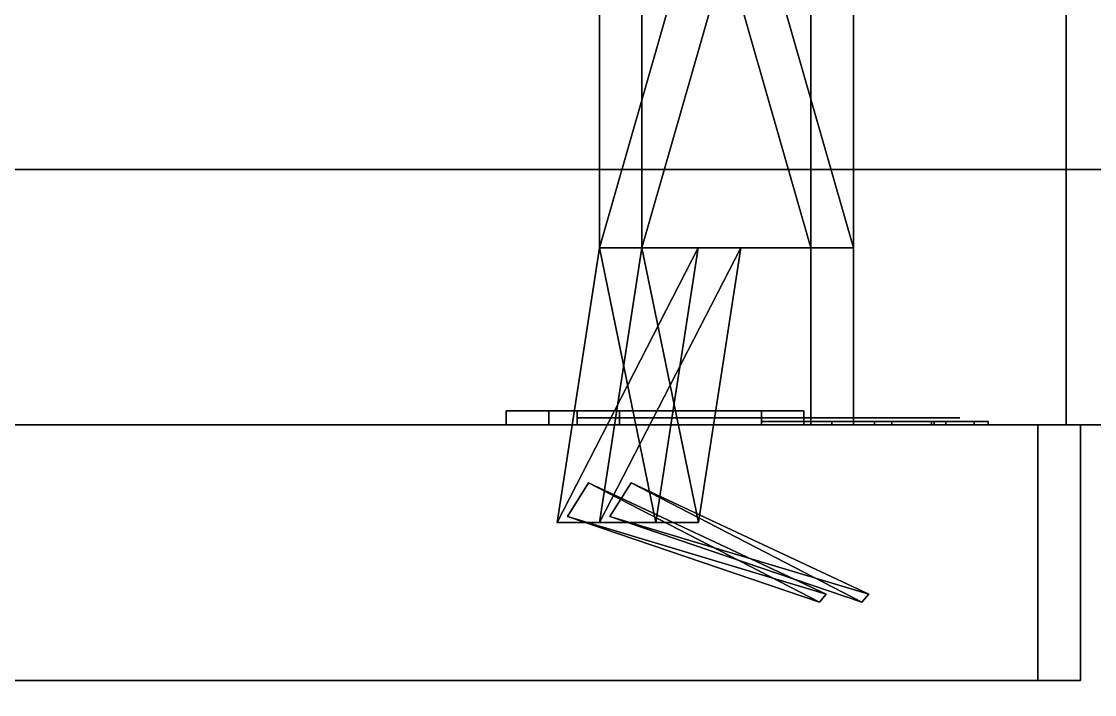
# Model space of a CAD drawing. Extents: x 0 to 6014, y -2463 to 0.
# Drawn here: x 4318.3 to 4394, y -649 to -601.6 of the extents above; entities that cross this region are included whole.
import ezdxf

# ---------------------------------------------------------------- set-up
doc = ezdxf.new("R2010")
doc.units = 0
for name, color, linetype in [('LAYER0', 7, 'CONTINUOUS'), ('LAYER1', 7, 'CONTINUOUS'), ('LAYER100', 7, 'CONTINUOUS'), ('LAYER103', 7, 'CONTINUOUS'), ('LAYER133', 28, 'CONTINUOUS'), ('LAYER134', 253, 'CONTINUOUS'), ('LAYER135', 28, 'CONTINUOUS'), ('LAYER136', 253, 'CONTINUOUS'), ('LAYER137', 34, 'CONTINUOUS'), ('LAYER289', 34, 'CONTINUOUS'), ('LAYER291', 250, 'CONTINUOUS'), ('LAYER567', 34, 'CONTINUOUS'), ('LAYER67', 7, 'CONTINUOUS'), ('LAYER84', 7, 'CONTINUOUS'), ('LAYER85', 7, 'CONTINUOUS'), ('LAYER86', 28, 'CONTINUOUS'), ('LAYER87', 253, 'CONTINUOUS'), ('LAYER88', 28, 'CONTINUOUS'), ('LAYER89', 253, 'CONTINUOUS'), ('LAYER90', 28, 'CONTINUOUS'), ('LAYER91', 253, 'CONTINUOUS'), ('LAYER92', 28, 'CONTINUOUS'), ('LAYER93', 253, 'CONTINUOUS'), ('LAYER94', 250, 'CONTINUOUS'), ('LAYER99', 7, 'CONTINUOUS')]:
    doc.layers.add(name, color=color, linetype=linetype)

msp = doc.modelspace()

# ---------------------------------------------------------------- linework, layer by layer
at = {"layer": 'LAYER0'}
for points, invisible_edges in [([(1510, -275), (4585, -10), (2107, -1850), (1510, -275)], 7), ([(1510, -10, 5), (2107, -1850, 5), (4585, -10, 5), (1510, -10, 5)], 3), ([(2107, -1850), (4585, -10), (2107, -2463), (2107, -1850)], 3), ([(2107, -2463), (4585, -10), (4585, -650), (2107, -2463)], 5), ([(4585, -10, 5), (2107, -1850, 5), (4585, -650, 5), (4585, -10, 5)], 3)]:
    msp.add_3dface(points, dxfattribs=dict(at, invisible_edges=invisible_edges))
at = {"layer": 'LAYER100', "invisible_edges": 1}
for points in [[(4374, -160, 1906), (3470, -630, 1906), (3470, -160, 1906), (4374, -160, 1906)], [(3470, -630, 1906), (4374, -160, 1906), (4374, -630, 1906), (3470, -630, 1906)], [(4374, -630, 1924), (3470, -160, 1924), (3470, -630, 1924), (4374, -630, 1924)], [(3470, -160, 1924), (4374, -630, 1924), (4374, -160, 1924), (3470, -160, 1924)], [(4374, -160, 1906), (4374, -630, 1924), (4374, -630, 1906), (4374, -160, 1906)], [(4374, -630, 1924), (4374, -160, 1906), (4374, -160, 1924), (4374, -630, 1924)], [(4374, -630, 1924), (3470, -630, 1906), (4374, -630, 1906), (4374, -630, 1924)], [(3470, -630, 1906), (4374, -630, 1924), (3470, -630, 1924), (3470, -630, 1906)]]:
    msp.add_3dface(points, dxfattribs=at)
at = {"layer": 'LAYER103', "invisible_edges": 1}
for points in [[(4374, -160, 1905), (4374, -630, 2385), (4374, -160, 2385), (4374, -160, 1905)], [(4374, -630, 2385), (4374, -160, 1905), (4374, -630, 1905), (4374, -630, 2385)], [(4374, -160, 1905), (4392, -630, 1905), (4374, -630, 1905), (4374, -160, 1905)], [(4392, -630, 1905), (4374, -160, 1905), (4392, -160, 1905), (4392, -630, 1905)], [(4392, -160, 2385), (4374, -630, 2385), (4392, -630, 2385), (4392, -160, 2385)], [(4374, -630, 2385), (4392, -160, 2385), (4374, -160, 2385), (4374, -630, 2385)], [(4392, -630, 1905), (4392, -160, 2385), (4392, -630, 2385), (4392, -630, 1905)], [(4392, -160, 2385), (4392, -630, 1905), (4392, -160, 1905), (4392, -160, 2385)], [(4392, -630, 1905), (4374, -630, 2385), (4374, -630, 1905), (4392, -630, 1905)], [(4374, -630, 2385), (4392, -630, 1905), (4392, -630, 2385), (4374, -630, 2385)]]:
    msp.add_3dface(points, dxfattribs=at)
at = {"layer": 'LAYER133'}
for points in [[(4352.5, -629, 2029), (4352.5, -630, 2029), (4352.5, -629, 2029)], [(4352.5, -629, 1987), (4370.5, -629, 1987), (4370.5, -629, 1987), (4352.5, -629, 1987)], [(4352.5, -629, 2029), (4370.5, -629, 2029), (4370.5, -629, 2029), (4352.5, -629, 2029)], [(4370.5, -629, 1987), (4370.5, -630, 1987), (4352.5, -630, 1987), (4352.5, -629, 1987)], [(4352.5, -630, 1987), (4352.5, -630, 2029), (4352.5, -629, 2029), (4352.5, -629, 1987)], [(4370.5, -629, 2029), (4370.5, -630, 2029), (4352.5, -630, 2029), (4352.5, -629, 2029)], [(4357.5, -629, 1999), (4357.5, -630, 1999), (4357.5, -630, 2017), (4357.5, -629, 2017)], [(4357.5, -629, 1999), (4357.5, -630, 1999), (4370.5, -630, 1999), (4370.5, -629, 1999)], [(4357.5, -629, 2017), (4357.5, -630, 2017), (4370.5, -630, 2017), (4370.5, -629, 2017)], [(4370.5, -629, 1999), (4370.5, -630, 1999), (4370.5, -630, 1987), (4370.5, -629, 1987)], [(4370.5, -629, 2017), (4370.5, -630, 2017), (4370.5, -630, 2029), (4370.5, -629, 2029)], [(4352.5, -630, 1987), (4370.5, -630, 1987), (4370.5, -630, 2029), (4352.5, -630, 2029)], [(4357.5, -630, 1999), (4357.5, -630, 2017), (4357.5, -630, 1999)], [(4370.5, -630, 1999), (4370.5, -630, 1987), (4370.5, -630, 1999)], [(4370.5, -630, 2017), (4370.5, -630, 2029), (4370.5, -630, 2017)]]:
    msp.add_3dface(points, dxfattribs=at)
for points, invisible_edges in [([(4352.5, -629, 2029), (4352.5, -629, 1987), (4357.5, -629, 1999), (4357.5, -629, 2017)], 10), ([(4352.5, -629, 1987), (4357.5, -629, 1999), (4370.5, -629, 1999), (4370.5, -629, 1987)], 1), ([(4352.5, -629, 2029), (4357.5, -629, 2017), (4370.5, -629, 2017), (4370.5, -629, 2029)], 1), ([(4370.5, -629.5, 2017), (4370.5, -629.5, 1999), (4357.5, -629.5, 1999), (4357.5, -629.5, 2017)], 1), ([(4374.709, -629.5, 2013.317), (4374.5, -629.5, 2002.5), (4370.5, -629.5, 1999), (4370.5, -629.5, 2017)], 5), ([(4381.5, -629.5, 2013.5), (4381.5, -629.5, 2002.5), (4374.5, -629.5, 2002.5), (4374.709, -629.5, 2013.317)], 4), ([(4370.5, -629.75, 1995), (4375.475, -629.75, 1995.99), (4374.5, -629.75, 2002.5), (4370.5, -629.75, 1999)], 2), ([(4375.475, -629.75, 2020.01), (4370.5, -629.75, 2021), (4370.5, -629.75, 2017), (4374.5, -629.75, 2013.5)], 8), ([(4375.475, -629.75, 1995.99), (4379.692, -629.75, 1998.808), (4378, -629.75, 2002.5), (4374.5, -629.75, 2002.5)], 10), ([(4379.692, -629.75, 2017.192), (4375.475, -629.75, 2020.01), (4374.5, -629.75, 2013.5), (4378, -629.75, 2013.5)], 10), ([(4379.692, -629.75, 1998.808), (4382.51, -629.75, 2003.025), (4381.5, -629.75, 2002.5), (4378, -629.75, 2002.5)], 10), ([(4382.51, -629.75, 2012.975), (4379.692, -629.75, 2017.192), (4378, -629.75, 2013.5), (4381.5, -629.75, 2013.5)], 10), ([(4382.51, -629.75, 2003.025), (4383.5, -629.75, 2008), (4381.5, -629.75, 2008), (4381.5, -629.75, 2002.5)], 10), ([(4383.5, -629.75, 2008), (4382.51, -629.75, 2012.975), (4381.5, -629.75, 2013.5), (4381.5, -629.75, 2008)], 10)]:
    msp.add_3dface(points, dxfattribs=dict(at, invisible_edges=invisible_edges))
at = {"layer": 'LAYER134'}
for points in [[(4374, -617.5, 2001.217), (4359.079, -617.5, 2001.217), (4374, -565.5, 2001.217), (4374, -617.5, 2001.217)], [(4374, -565.5, 2001.217), (4359.079, -617.5, 2001.217), (4359.079, -565.5, 2001.217), (4374, -565.5, 2001.217)], [(4374, -565.5, 2014.783), (4359.079, -565.5, 2014.783), (4374, -617.5, 2014.783), (4374, -565.5, 2014.783)], [(4374, -617.5, 2014.783), (4359.079, -565.5, 2014.783), (4359.079, -617.5, 2014.783), (4374, -617.5, 2014.783)], [(4359.079, -617.5, 2001.217), (4359.079, -617.5, 2014.783), (4359.079, -565.5, 2001.217), (4359.079, -617.5, 2001.217)], [(4359.079, -565.5, 2001.217), (4359.079, -617.5, 2014.783), (4359.079, -565.5, 2014.783), (4359.079, -565.5, 2001.217)], [(4363.058, -636.8654, 2001.217), (4356.094, -636.8654, 2001.217), (4366.042, -617.5, 2001.217), (4363.058, -636.8654, 2001.217)], [(4366.042, -617.5, 2001.217), (4356.094, -636.8654, 2001.217), (4359.079, -617.5, 2001.217), (4366.042, -617.5, 2001.217)], [(4363.058, -636.8654, 2014.783), (4359.079, -617.5, 2014.783), (4356.094, -636.8654, 2014.783), (4363.058, -636.8654, 2014.783)], [(4356.094, -636.8654, 2001.217), (4356.094, -636.8654, 2014.783), (4359.079, -617.5, 2001.217), (4356.094, -636.8654, 2001.217)], [(4359.079, -617.5, 2001.217), (4356.094, -636.8654, 2014.783), (4359.079, -617.5, 2014.783), (4359.079, -617.5, 2001.217)], [(4366.042, -617.5, 2014.783), (4359.079, -617.5, 2014.783), (4363.058, -636.8654, 2014.783), (4366.042, -617.5, 2014.783)], [(4358.308, -634.0753, 2002.348), (4374.591, -642.5, 2002.348), (4356.818, -636.4556, 2002.348), (4358.308, -634.0753, 2002.348)], [(4358.308, -634.0753, 2013.652), (4356.818, -636.4556, 2013.652), (4375.082, -641.9226, 2013.652), (4358.308, -634.0753, 2013.652)], [(4375.082, -641.9226, 2002.348), (4374.591, -642.5, 2002.348), (4358.308, -634.0753, 2002.348), (4375.082, -641.9226, 2002.348)], [(4375.082, -641.9226, 2013.652), (4356.818, -636.4556, 2013.652), (4374.591, -642.5, 2013.652), (4375.082, -641.9226, 2013.652)], [(4374.591, -642.5, 2002.348), (4374.591, -642.5, 2013.652), (4356.818, -636.4556, 2002.348), (4374.591, -642.5, 2002.348)], [(4356.818, -636.4556, 2002.348), (4374.591, -642.5, 2013.652), (4356.818, -636.4556, 2013.652), (4356.818, -636.4556, 2002.348)]]:
    msp.add_3dface(points, dxfattribs=at)
at = {"layer": 'LAYER135'}
for points in [[(4352.5, -629, 2303), (4352.5, -630, 2303), (4352.5, -629, 2303)], [(4352.5, -629, 2261), (4370.5, -629, 2261), (4370.5, -629, 2261), (4352.5, -629, 2261)], [(4352.5, -629, 2303), (4370.5, -629, 2303), (4370.5, -629, 2303), (4352.5, -629, 2303)], [(4370.5, -629, 2261), (4370.5, -630, 2261), (4352.5, -630, 2261), (4352.5, -629, 2261)], [(4352.5, -630, 2261), (4352.5, -630, 2303), (4352.5, -629, 2303), (4352.5, -629, 2261)], [(4370.5, -629, 2303), (4370.5, -630, 2303), (4352.5, -630, 2303), (4352.5, -629, 2303)], [(4357.5, -629, 2273), (4357.5, -630, 2273), (4357.5, -630, 2291), (4357.5, -629, 2291)], [(4357.5, -629, 2273), (4357.5, -630, 2273), (4370.5, -630, 2273), (4370.5, -629, 2273)], [(4357.5, -629, 2291), (4357.5, -630, 2291), (4370.5, -630, 2291), (4370.5, -629, 2291)], [(4370.5, -629, 2273), (4370.5, -630, 2273), (4370.5, -630, 2261), (4370.5, -629, 2261)], [(4370.5, -629, 2291), (4370.5, -630, 2291), (4370.5, -630, 2303), (4370.5, -629, 2303)], [(4352.5, -630, 2261), (4370.5, -630, 2261), (4370.5, -630, 2303), (4352.5, -630, 2303)], [(4357.5, -630, 2273), (4357.5, -630, 2291), (4357.5, -630, 2273)], [(4370.5, -630, 2273), (4370.5, -630, 2261), (4370.5, -630, 2273)], [(4370.5, -630, 2291), (4370.5, -630, 2303), (4370.5, -630, 2291)]]:
    msp.add_3dface(points, dxfattribs=at)
for points, invisible_edges in [([(4352.5, -629, 2303), (4352.5, -629, 2261), (4357.5, -629, 2273), (4357.5, -629, 2291)], 10), ([(4352.5, -629, 2261), (4357.5, -629, 2273), (4370.5, -629, 2273), (4370.5, -629, 2261)], 1), ([(4352.5, -629, 2303), (4357.5, -629, 2291), (4370.5, -629, 2291), (4370.5, -629, 2303)], 1), ([(4370.5, -629.5, 2291), (4370.5, -629.5, 2273), (4357.5, -629.5, 2273), (4357.5, -629.5, 2291)], 1), ([(4374.709, -629.5, 2287.317), (4374.5, -629.5, 2276.5), (4370.5, -629.5, 2273), (4370.5, -629.5, 2291)], 5), ([(4381.5, -629.5, 2287.5), (4381.5, -629.5, 2276.5), (4374.5, -629.5, 2276.5), (4374.709, -629.5, 2287.317)], 4), ([(4370.5, -629.75, 2269), (4375.475, -629.75, 2269.99), (4374.5, -629.75, 2276.5), (4370.5, -629.75, 2273)], 2), ([(4375.475, -629.75, 2294.01), (4370.5, -629.75, 2295), (4370.5, -629.75, 2291), (4374.5, -629.75, 2287.5)], 8), ([(4375.475, -629.75, 2269.99), (4379.692, -629.75, 2272.808), (4378, -629.75, 2276.5), (4374.5, -629.75, 2276.5)], 10), ([(4379.692, -629.75, 2291.192), (4375.475, -629.75, 2294.01), (4374.5, -629.75, 2287.5), (4378, -629.75, 2287.5)], 10), ([(4379.692, -629.75, 2272.808), (4382.51, -629.75, 2277.025), (4381.5, -629.75, 2276.5), (4378, -629.75, 2276.5)], 10), ([(4382.51, -629.75, 2286.975), (4379.692, -629.75, 2291.192), (4378, -629.75, 2287.5), (4381.5, -629.75, 2287.5)], 10), ([(4382.51, -629.75, 2277.025), (4383.5, -629.75, 2282), (4381.5, -629.75, 2282), (4381.5, -629.75, 2276.5)], 10), ([(4383.5, -629.75, 2282), (4382.51, -629.75, 2286.975), (4381.5, -629.75, 2287.5), (4381.5, -629.75, 2282)], 10)]:
    msp.add_3dface(points, dxfattribs=dict(at, invisible_edges=invisible_edges))
at = {"layer": 'LAYER136'}
for points in [[(4374, -617.5, 2275.217), (4359.079, -617.5, 2275.217), (4374, -565.5, 2275.217), (4374, -617.5, 2275.217)], [(4374, -565.5, 2275.217), (4359.079, -617.5, 2275.217), (4359.079, -565.5, 2275.217), (4374, -565.5, 2275.217)], [(4374, -565.5, 2288.783), (4359.079, -565.5, 2288.783), (4374, -617.5, 2288.783), (4374, -565.5, 2288.783)], [(4374, -617.5, 2288.783), (4359.079, -565.5, 2288.783), (4359.079, -617.5, 2288.783), (4374, -617.5, 2288.783)], [(4359.079, -617.5, 2275.217), (4359.079, -617.5, 2288.783), (4359.079, -565.5, 2275.217), (4359.079, -617.5, 2275.217)], [(4359.079, -565.5, 2275.217), (4359.079, -617.5, 2288.783), (4359.079, -565.5, 2288.783), (4359.079, -565.5, 2275.217)], [(4363.058, -636.8654, 2275.217), (4356.094, -636.8654, 2275.217), (4366.042, -617.5, 2275.217), (4363.058, -636.8654, 2275.217)], [(4366.042, -617.5, 2275.217), (4356.094, -636.8654, 2275.217), (4359.079, -617.5, 2275.217), (4366.042, -617.5, 2275.217)], [(4363.058, -636.8654, 2288.783), (4359.079, -617.5, 2288.783), (4356.094, -636.8654, 2288.783), (4363.058, -636.8654, 2288.783)], [(4356.094, -636.8654, 2275.217), (4356.094, -636.8654, 2288.783), (4359.079, -617.5, 2275.217), (4356.094, -636.8654, 2275.217)], [(4359.079, -617.5, 2275.217), (4356.094, -636.8654, 2288.783), (4359.079, -617.5, 2288.783), (4359.079, -617.5, 2275.217)], [(4366.042, -617.5, 2288.783), (4359.079, -617.5, 2288.783), (4363.058, -636.8654, 2288.783), (4366.042, -617.5, 2288.783)], [(4358.308, -634.0753, 2276.348), (4374.591, -642.5, 2276.348), (4356.818, -636.4556, 2276.348), (4358.308, -634.0753, 2276.348)], [(4358.308, -634.0753, 2287.652), (4356.818, -636.4556, 2287.652), (4375.082, -641.9226, 2287.652), (4358.308, -634.0753, 2287.652)], [(4375.082, -641.9226, 2276.348), (4374.591, -642.5, 2276.348), (4358.308, -634.0753, 2276.348), (4375.082, -641.9226, 2276.348)], [(4375.082, -641.9226, 2287.652), (4356.818, -636.4556, 2287.652), (4374.591, -642.5, 2287.652), (4375.082, -641.9226, 2287.652)], [(4374.591, -642.5, 2276.348), (4374.591, -642.5, 2287.652), (4356.818, -636.4556, 2276.348), (4374.591, -642.5, 2276.348)], [(4356.818, -636.4556, 2276.348), (4374.591, -642.5, 2287.652), (4356.818, -636.4556, 2287.652), (4356.818, -636.4556, 2276.348)]]:
    msp.add_3dface(points, dxfattribs=at)
at = {"layer": 'LAYER137', "invisible_edges": 1}
for points in [[(3923.5, -630, 2382), (4390, -630, 1872), (3923.5, -630, 1872), (3923.5, -630, 2382)], [(4390, -630, 1872), (3923.5, -630, 2382), (4390, -630, 2382), (4390, -630, 1872)], [(3923.5, -648, 1872), (4390, -630, 1872), (4390, -648, 1872), (3923.5, -648, 1872)], [(4390, -630, 1872), (3923.5, -648, 1872), (3923.5, -630, 1872), (4390, -630, 1872)], [(3923.5, -630, 2382), (4390, -648, 2382), (4390, -630, 2382), (3923.5, -630, 2382)], [(4390, -648, 2382), (3923.5, -630, 2382), (3923.5, -648, 2382), (4390, -648, 2382)], [(4390, -648, 2382), (4390, -630, 1872), (4390, -630, 2382), (4390, -648, 2382)], [(4390, -630, 1872), (4390, -648, 2382), (4390, -648, 1872), (4390, -630, 1872)], [(4390, -648, 2382), (3923.5, -648, 1872), (4390, -648, 1872), (4390, -648, 2382)], [(3923.5, -648, 1872), (4390, -648, 2382), (3923.5, -648, 2382), (3923.5, -648, 1872)]]:
    msp.add_3dface(points, dxfattribs=at)
at = {"layer": 'LAYER289', "invisible_edges": 1}
for points in [[(3455, -160, 1905), (4428, -630, 1905), (4428, -160, 1905), (3455, -160, 1905)], [(4428, -630, 1905), (3455, -160, 1905), (3455, -630, 1905), (4428, -630, 1905)], [(3455, -630, 1887), (4428, -160, 1887), (4428, -630, 1887), (3455, -630, 1887)], [(4428, -160, 1887), (3455, -630, 1887), (3455, -160, 1887), (4428, -160, 1887)], [(3455, -630, 1887), (4428, -630, 1905), (3455, -630, 1905), (3455, -630, 1887)], [(4428, -630, 1905), (3455, -630, 1887), (4428, -630, 1887), (4428, -630, 1905)]]:
    msp.add_3dface(points, dxfattribs=at)
at = {"layer": 'LAYER291', "invisible_edges": 1}
for points in [[(4395, -160, 1869), (4195, -630, 1869), (4195, -160, 1869), (4395, -160, 1869)], [(4195, -630, 1869), (4395, -160, 1869), (4395, -630, 1869), (4195, -630, 1869)], [(4395, -630, 1887), (4195, -160, 1887), (4195, -630, 1887), (4395, -630, 1887)], [(4195, -160, 1887), (4395, -630, 1887), (4395, -160, 1887), (4195, -160, 1887)], [(4395, -630, 1887), (4195, -630, 1869), (4395, -630, 1869), (4395, -630, 1887)], [(4195, -630, 1869), (4395, -630, 1887), (4195, -630, 1887), (4195, -630, 1869)]]:
    msp.add_3dface(points, dxfattribs=at)
at = {"layer": 'LAYER567', "invisible_edges": 1}
for points in [[(4448, -612, 2574), (3452, -612, 2385), (3452, -612, 2574), (4448, -612, 2574)], [(3452, -612, 2385), (4448, -612, 2574), (4448, -612, 2385), (3452, -612, 2385)], [(4448, -630, 2385), (3452, -612, 2385), (4448, -612, 2385), (4448, -630, 2385)], [(3452, -612, 2385), (4448, -630, 2385), (3452, -630, 2385), (3452, -612, 2385)], [(3452, -630, 2574), (4448, -612, 2574), (3452, -612, 2574), (3452, -630, 2574)], [(4448, -612, 2574), (3452, -630, 2574), (4448, -630, 2574), (4448, -612, 2574)], [(4448, -630, 2385), (3452, -630, 2574), (3452, -630, 2385), (4448, -630, 2385)], [(3452, -630, 2574), (4448, -630, 2385), (4448, -630, 2574), (3452, -630, 2574)]]:
    msp.add_3dface(points, dxfattribs=at)
at = {"layer": 'LAYER67', "invisible_edges": 1}
for points in [[(4377, -160, 155), (4377, -630, 1869), (4377, -160, 1869), (4377, -160, 155)], [(4377, -630, 1869), (4377, -160, 155), (4377, -630, 155), (4377, -630, 1869)], [(4377, -160, 155), (4395, -630, 155), (4377, -630, 155), (4377, -160, 155)], [(4395, -630, 155), (4377, -160, 155), (4395, -160, 155), (4395, -630, 155)], [(4395, -160, 1869), (4377, -630, 1869), (4395, -630, 1869), (4395, -160, 1869)], [(4377, -630, 1869), (4395, -160, 1869), (4377, -160, 1869), (4377, -630, 1869)], [(4395, -630, 155), (4377, -630, 1869), (4377, -630, 155), (4395, -630, 155)], [(4377, -630, 1869), (4395, -630, 155), (4395, -630, 1869), (4377, -630, 1869)]]:
    msp.add_3dface(points, dxfattribs=at)
at = {"layer": 'LAYER84', "invisible_edges": 1}
for points in [[(4377, -160, 156), (4213, -630, 156), (4213, -160, 156), (4377, -160, 156)], [(4213, -630, 156), (4377, -160, 156), (4377, -630, 156), (4213, -630, 156)], [(4377, -630, 174), (4213, -160, 174), (4213, -630, 174), (4377, -630, 174)], [(4213, -160, 174), (4377, -630, 174), (4377, -160, 174), (4213, -160, 174)], [(4377, -160, 156), (4377, -630, 174), (4377, -630, 156), (4377, -160, 156)], [(4377, -630, 174), (4377, -160, 156), (4377, -160, 174), (4377, -630, 174)], [(4377, -630, 174), (4213, -630, 156), (4377, -630, 156), (4377, -630, 174)], [(4213, -630, 156), (4377, -630, 174), (4213, -630, 174), (4213, -630, 156)]]:
    msp.add_3dface(points, dxfattribs=at)
at = {"layer": 'LAYER85', "invisible_edges": 1}
for points in [[(4213, -160, 1868), (4377, -630, 1868), (4377, -160, 1868), (4213, -160, 1868)], [(4377, -630, 1868), (4213, -160, 1868), (4213, -630, 1868), (4377, -630, 1868)], [(4213, -630, 1850), (4377, -160, 1850), (4377, -630, 1850), (4213, -630, 1850)], [(4377, -160, 1850), (4213, -630, 1850), (4213, -160, 1850), (4377, -160, 1850)], [(4377, -160, 1850), (4377, -630, 1868), (4377, -630, 1850), (4377, -160, 1850)], [(4377, -630, 1868), (4377, -160, 1850), (4377, -160, 1868), (4377, -630, 1868)], [(4213, -630, 1850), (4377, -630, 1868), (4213, -630, 1868), (4213, -630, 1850)], [(4377, -630, 1868), (4213, -630, 1850), (4377, -630, 1850), (4377, -630, 1868)]]:
    msp.add_3dface(points, dxfattribs=at)
at = {"layer": 'LAYER86'}
for points in [[(4355.5, -629, 279), (4355.5, -630, 279), (4355.5, -629, 279)], [(4355.5, -629, 237), (4373.5, -629, 237), (4373.5, -629, 237), (4355.5, -629, 237)], [(4355.5, -629, 279), (4373.5, -629, 279), (4373.5, -629, 279), (4355.5, -629, 279)], [(4373.5, -629, 237), (4373.5, -630, 237), (4355.5, -630, 237), (4355.5, -629, 237)], [(4355.5, -630, 237), (4355.5, -630, 279), (4355.5, -629, 279), (4355.5, -629, 237)], [(4373.5, -629, 279), (4373.5, -630, 279), (4355.5, -630, 279), (4355.5, -629, 279)], [(4360.5, -629, 249), (4360.5, -630, 249), (4360.5, -630, 267), (4360.5, -629, 267)], [(4360.5, -629, 249), (4360.5, -630, 249), (4373.5, -630, 249), (4373.5, -629, 249)], [(4360.5, -629, 267), (4360.5, -630, 267), (4373.5, -630, 267), (4373.5, -629, 267)], [(4373.5, -629, 249), (4373.5, -630, 249), (4373.5, -630, 237), (4373.5, -629, 237)], [(4373.5, -629, 267), (4373.5, -630, 267), (4373.5, -630, 279), (4373.5, -629, 279)], [(4355.5, -630, 237), (4373.5, -630, 237), (4373.5, -630, 279), (4355.5, -630, 279)], [(4360.5, -630, 249), (4360.5, -630, 267), (4360.5, -630, 249)], [(4373.5, -630, 249), (4373.5, -630, 237), (4373.5, -630, 249)], [(4373.5, -630, 267), (4373.5, -630, 279), (4373.5, -630, 267)]]:
    msp.add_3dface(points, dxfattribs=at)
for points, invisible_edges in [([(4355.5, -629, 279), (4355.5, -629, 237), (4360.5, -629, 249), (4360.5, -629, 267)], 10), ([(4355.5, -629, 237), (4360.5, -629, 249), (4373.5, -629, 249), (4373.5, -629, 237)], 1), ([(4355.5, -629, 279), (4360.5, -629, 267), (4373.5, -629, 267), (4373.5, -629, 279)], 1), ([(4373.5, -629.5, 267), (4373.5, -629.5, 249), (4360.5, -629.5, 249), (4360.5, -629.5, 267)], 1), ([(4377.709, -629.5, 263.3167), (4377.5, -629.5, 252.5), (4373.5, -629.5, 249), (4373.5, -629.5, 267)], 5), ([(4384.5, -629.5, 263.5), (4384.5, -629.5, 252.5), (4377.5, -629.5, 252.5), (4377.709, -629.5, 263.3167)], 4), ([(4373.5, -629.75, 245), (4378.475, -629.75, 245.9896), (4377.5, -629.75, 252.5), (4373.5, -629.75, 249)], 2), ([(4378.475, -629.75, 270.0104), (4373.5, -629.75, 271), (4373.5, -629.75, 267), (4377.5, -629.75, 263.5)], 8), ([(4378.475, -629.75, 245.9896), (4382.692, -629.75, 248.8076), (4381, -629.75, 252.5), (4377.5, -629.75, 252.5)], 10), ([(4382.692, -629.75, 267.1924), (4378.475, -629.75, 270.0104), (4377.5, -629.75, 263.5), (4381, -629.75, 263.5)], 10), ([(4382.692, -629.75, 248.8076), (4385.51, -629.75, 253.0251), (4384.5, -629.75, 252.5), (4381, -629.75, 252.5)], 10), ([(4385.51, -629.75, 262.9749), (4382.692, -629.75, 267.1924), (4381, -629.75, 263.5), (4384.5, -629.75, 263.5)], 10), ([(4385.51, -629.75, 253.0251), (4386.5, -629.75, 258), (4384.5, -629.75, 258), (4384.5, -629.75, 252.5)], 10), ([(4386.5, -629.75, 258), (4385.51, -629.75, 262.9749), (4384.5, -629.75, 263.5), (4384.5, -629.75, 258)], 10)]:
    msp.add_3dface(points, dxfattribs=dict(at, invisible_edges=invisible_edges))
at = {"layer": 'LAYER87'}
for points in [[(4377, -617.5, 251.2174), (4362.079, -617.5, 251.2174), (4377, -565.5, 251.2174), (4377, -617.5, 251.2174)], [(4377, -565.5, 251.2174), (4362.079, -617.5, 251.2174), (4362.079, -565.5, 251.2174), (4377, -565.5, 251.2174)], [(4377, -565.5, 264.7826), (4362.079, -565.5, 264.7826), (4377, -617.5, 264.7826), (4377, -565.5, 264.7826)], [(4377, -617.5, 264.7826), (4362.079, -565.5, 264.7826), (4362.079, -617.5, 264.7826), (4377, -617.5, 264.7826)], [(4362.079, -617.5, 251.2174), (4362.079, -617.5, 264.7826), (4362.079, -565.5, 251.2174), (4362.079, -617.5, 251.2174)], [(4362.079, -565.5, 251.2174), (4362.079, -617.5, 264.7826), (4362.079, -565.5, 264.7826), (4362.079, -565.5, 251.2174)], [(4366.058, -636.8654, 251.2174), (4359.094, -636.8654, 251.2174), (4369.042, -617.5, 251.2174), (4366.058, -636.8654, 251.2174)], [(4369.042, -617.5, 251.2174), (4359.094, -636.8654, 251.2174), (4362.079, -617.5, 251.2174), (4369.042, -617.5, 251.2174)], [(4366.058, -636.8654, 264.7826), (4362.079, -617.5, 264.7826), (4359.094, -636.8654, 264.7826), (4366.058, -636.8654, 264.7826)], [(4359.094, -636.8654, 251.2174), (4359.094, -636.8654, 264.7826), (4362.079, -617.5, 251.2174), (4359.094, -636.8654, 251.2174)], [(4362.079, -617.5, 251.2174), (4359.094, -636.8654, 264.7826), (4362.079, -617.5, 264.7826), (4362.079, -617.5, 251.2174)], [(4369.042, -617.5, 264.7826), (4362.079, -617.5, 264.7826), (4366.058, -636.8654, 264.7826), (4369.042, -617.5, 264.7826)], [(4361.308, -634.0753, 252.3477), (4377.591, -642.5, 252.3477), (4359.818, -636.4556, 252.3477), (4361.308, -634.0753, 252.3477)], [(4361.308, -634.0753, 263.652), (4359.818, -636.4556, 263.652), (4378.082, -641.9226, 263.652), (4361.308, -634.0753, 263.652)], [(4378.082, -641.9226, 252.3477), (4377.591, -642.5, 252.3477), (4361.308, -634.0753, 252.3477), (4378.082, -641.9226, 252.3477)], [(4378.082, -641.9226, 263.652), (4359.818, -636.4556, 263.652), (4377.591, -642.5, 263.652), (4378.082, -641.9226, 263.652)], [(4377.591, -642.5, 252.3477), (4377.591, -642.5, 263.652), (4359.818, -636.4556, 252.3477), (4377.591, -642.5, 252.3477)], [(4359.818, -636.4556, 252.3477), (4377.591, -642.5, 263.652), (4359.818, -636.4556, 263.652), (4359.818, -636.4556, 252.3477)]]:
    msp.add_3dface(points, dxfattribs=at)
at = {"layer": 'LAYER88'}
for points in [[(4355.5, -629, 781.6667), (4355.5, -630, 781.6667), (4355.5, -629, 781.6667)], [(4355.5, -629, 739.6667), (4373.5, -629, 739.6667), (4373.5, -629, 739.6667), (4355.5, -629, 739.6667)], [(4355.5, -629, 781.6667), (4373.5, -629, 781.6667), (4373.5, -629, 781.6667), (4355.5, -629, 781.6667)], [(4373.5, -629, 739.6667), (4373.5, -630, 739.6667), (4355.5, -630, 739.6667), (4355.5, -629, 739.6667)], [(4355.5, -630, 739.6667), (4355.5, -630, 781.6667), (4355.5, -629, 781.6667), (4355.5, -629, 739.6667)], [(4373.5, -629, 781.6667), (4373.5, -630, 781.6667), (4355.5, -630, 781.6667), (4355.5, -629, 781.6667)], [(4360.5, -629, 751.6667), (4360.5, -630, 751.6667), (4360.5, -630, 769.6667), (4360.5, -629, 769.6667)], [(4360.5, -629, 751.6667), (4360.5, -630, 751.6667), (4373.5, -630, 751.6667), (4373.5, -629, 751.6667)], [(4360.5, -629, 769.6667), (4360.5, -630, 769.6667), (4373.5, -630, 769.6667), (4373.5, -629, 769.6667)], [(4373.5, -629, 751.6667), (4373.5, -630, 751.6667), (4373.5, -630, 739.6667), (4373.5, -629, 739.6667)], [(4373.5, -629, 769.6667), (4373.5, -630, 769.6667), (4373.5, -630, 781.6667), (4373.5, -629, 781.6667)], [(4355.5, -630, 739.6667), (4373.5, -630, 739.6667), (4373.5, -630, 781.6667), (4355.5, -630, 781.6667)], [(4360.5, -630, 751.6667), (4360.5, -630, 769.6667), (4360.5, -630, 751.6667)], [(4373.5, -630, 751.6667), (4373.5, -630, 739.6667), (4373.5, -630, 751.6667)], [(4373.5, -630, 769.6667), (4373.5, -630, 781.6667), (4373.5, -630, 769.6667)]]:
    msp.add_3dface(points, dxfattribs=at)
for points, invisible_edges in [([(4355.5, -629, 781.6667), (4355.5, -629, 739.6667), (4360.5, -629, 751.6667), (4360.5, -629, 769.6667)], 10), ([(4355.5, -629, 739.6667), (4360.5, -629, 751.6667), (4373.5, -629, 751.6667), (4373.5, -629, 739.6667)], 1), ([(4355.5, -629, 781.6667), (4360.5, -629, 769.6667), (4373.5, -629, 769.6667), (4373.5, -629, 781.6667)], 1), ([(4373.5, -629.5, 769.6667), (4373.5, -629.5, 751.6667), (4360.5, -629.5, 751.6667), (4360.5, -629.5, 769.6667)], 1), ([(4377.709, -629.5, 765.9833), (4377.5, -629.5, 755.1667), (4373.5, -629.5, 751.6667), (4373.5, -629.5, 769.6667)], 5), ([(4384.5, -629.5, 766.1667), (4384.5, -629.5, 755.1667), (4377.5, -629.5, 755.1667), (4377.709, -629.5, 765.9833)], 4), ([(4373.5, -629.75, 747.6667), (4378.475, -629.75, 748.6563), (4377.5, -629.75, 755.1667), (4373.5, -629.75, 751.6667)], 2), ([(4378.475, -629.75, 772.6771), (4373.5, -629.75, 773.6667), (4373.5, -629.75, 769.6667), (4377.5, -629.75, 766.1667)], 8), ([(4378.475, -629.75, 748.6563), (4382.692, -629.75, 751.4743), (4381, -629.75, 755.1667), (4377.5, -629.75, 755.1667)], 10), ([(4382.692, -629.75, 769.8591), (4378.475, -629.75, 772.6771), (4377.5, -629.75, 766.1667), (4381, -629.75, 766.1667)], 10), ([(4382.692, -629.75, 751.4743), (4385.51, -629.75, 755.6918), (4384.5, -629.75, 755.1667), (4381, -629.75, 755.1667)], 10), ([(4385.51, -629.75, 765.6415), (4382.692, -629.75, 769.8591), (4381, -629.75, 766.1667), (4384.5, -629.75, 766.1667)], 10), ([(4385.51, -629.75, 755.6918), (4386.5, -629.75, 760.6667), (4384.5, -629.75, 760.6667), (4384.5, -629.75, 755.1667)], 10), ([(4386.5, -629.75, 760.6667), (4385.51, -629.75, 765.6415), (4384.5, -629.75, 766.1667), (4384.5, -629.75, 760.6667)], 10)]:
    msp.add_3dface(points, dxfattribs=dict(at, invisible_edges=invisible_edges))
at = {"layer": 'LAYER89'}
for points in [[(4377, -617.5, 753.8841), (4362.079, -617.5, 753.8841), (4377, -565.5, 753.8841), (4377, -617.5, 753.8841)], [(4377, -565.5, 753.8841), (4362.079, -617.5, 753.8841), (4362.079, -565.5, 753.8841), (4377, -565.5, 753.8841)], [(4377, -565.5, 767.4493), (4362.079, -565.5, 767.4493), (4377, -617.5, 767.4493), (4377, -565.5, 767.4493)], [(4377, -617.5, 767.4493), (4362.079, -565.5, 767.4493), (4362.079, -617.5, 767.4493), (4377, -617.5, 767.4493)], [(4362.079, -617.5, 753.8841), (4362.079, -617.5, 767.4493), (4362.079, -565.5, 753.8841), (4362.079, -617.5, 753.8841)], [(4362.079, -565.5, 753.8841), (4362.079, -617.5, 767.4493), (4362.079, -565.5, 767.4493), (4362.079, -565.5, 753.8841)], [(4366.058, -636.8654, 753.8841), (4359.094, -636.8654, 753.8841), (4369.042, -617.5, 753.8841), (4366.058, -636.8654, 753.8841)], [(4369.042, -617.5, 753.8841), (4359.094, -636.8654, 753.8841), (4362.079, -617.5, 753.8841), (4369.042, -617.5, 753.8841)], [(4366.058, -636.8654, 767.4493), (4362.079, -617.5, 767.4493), (4359.094, -636.8654, 767.4493), (4366.058, -636.8654, 767.4493)], [(4359.094, -636.8654, 753.8841), (4359.094, -636.8654, 767.4493), (4362.079, -617.5, 753.8841), (4359.094, -636.8654, 753.8841)], [(4362.079, -617.5, 753.8841), (4359.094, -636.8654, 767.4493), (4362.079, -617.5, 767.4493), (4362.079, -617.5, 753.8841)], [(4369.042, -617.5, 767.4493), (4362.079, -617.5, 767.4493), (4366.058, -636.8654, 767.4493), (4369.042, -617.5, 767.4493)], [(4361.308, -634.0753, 755.0143), (4377.591, -642.5, 755.0143), (4359.818, -636.4556, 755.0143), (4361.308, -634.0753, 755.0143)], [(4361.308, -634.0753, 766.3187), (4359.818, -636.4556, 766.3187), (4378.082, -641.9226, 766.3187), (4361.308, -634.0753, 766.3187)], [(4378.082, -641.9226, 755.0143), (4377.591, -642.5, 755.0143), (4361.308, -634.0753, 755.0143), (4378.082, -641.9226, 755.0143)], [(4378.082, -641.9226, 766.3187), (4359.818, -636.4556, 766.3187), (4377.591, -642.5, 766.3187), (4378.082, -641.9226, 766.3187)], [(4377.591, -642.5, 755.0143), (4377.591, -642.5, 766.3187), (4359.818, -636.4556, 755.0143), (4377.591, -642.5, 755.0143)], [(4359.818, -636.4556, 755.0143), (4377.591, -642.5, 766.3187), (4359.818, -636.4556, 766.3187), (4359.818, -636.4556, 755.0143)]]:
    msp.add_3dface(points, dxfattribs=at)
at = {"layer": 'LAYER90'}
for points in [[(4355.5, -629, 1284.333), (4355.5, -630, 1284.333), (4355.5, -629, 1284.333)], [(4355.5, -629, 1242.333), (4373.5, -629, 1242.333), (4373.5, -629, 1242.333), (4355.5, -629, 1242.333)], [(4355.5, -629, 1284.333), (4373.5, -629, 1284.333), (4373.5, -629, 1284.333), (4355.5, -629, 1284.333)], [(4373.5, -629, 1242.333), (4373.5, -630, 1242.333), (4355.5, -630, 1242.333), (4355.5, -629, 1242.333)], [(4355.5, -630, 1242.333), (4355.5, -630, 1284.333), (4355.5, -629, 1284.333), (4355.5, -629, 1242.333)], [(4373.5, -629, 1284.333), (4373.5, -630, 1284.333), (4355.5, -630, 1284.333), (4355.5, -629, 1284.333)], [(4360.5, -629, 1254.333), (4360.5, -630, 1254.333), (4360.5, -630, 1272.333), (4360.5, -629, 1272.333)], [(4360.5, -629, 1254.333), (4360.5, -630, 1254.333), (4373.5, -630, 1254.333), (4373.5, -629, 1254.333)], [(4360.5, -629, 1272.333), (4360.5, -630, 1272.333), (4373.5, -630, 1272.333), (4373.5, -629, 1272.333)], [(4373.5, -629, 1254.333), (4373.5, -630, 1254.333), (4373.5, -630, 1242.333), (4373.5, -629, 1242.333)], [(4373.5, -629, 1272.333), (4373.5, -630, 1272.333), (4373.5, -630, 1284.333), (4373.5, -629, 1284.333)], [(4355.5, -630, 1242.333), (4373.5, -630, 1242.333), (4373.5, -630, 1284.333), (4355.5, -630, 1284.333)], [(4360.5, -630, 1254.333), (4360.5, -630, 1272.333), (4360.5, -630, 1254.333)], [(4373.5, -630, 1254.333), (4373.5, -630, 1242.333), (4373.5, -630, 1254.333)], [(4373.5, -630, 1272.333), (4373.5, -630, 1284.333), (4373.5, -630, 1272.333)]]:
    msp.add_3dface(points, dxfattribs=at)
for points, invisible_edges in [([(4355.5, -629, 1284.333), (4355.5, -629, 1242.333), (4360.5, -629, 1254.333), (4360.5, -629, 1272.333)], 10), ([(4355.5, -629, 1242.333), (4360.5, -629, 1254.333), (4373.5, -629, 1254.333), (4373.5, -629, 1242.333)], 1), ([(4355.5, -629, 1284.333), (4360.5, -629, 1272.333), (4373.5, -629, 1272.333), (4373.5, -629, 1284.333)], 1), ([(4373.5, -629.5, 1272.333), (4373.5, -629.5, 1254.333), (4360.5, -629.5, 1254.333), (4360.5, -629.5, 1272.333)], 1), ([(4377.709, -629.5, 1268.65), (4377.5, -629.5, 1257.833), (4373.5, -629.5, 1254.333), (4373.5, -629.5, 1272.333)], 5), ([(4384.5, -629.5, 1268.833), (4384.5, -629.5, 1257.833), (4377.5, -629.5, 1257.833), (4377.709, -629.5, 1268.65)], 4), ([(4373.5, -629.75, 1250.333), (4378.475, -629.75, 1251.323), (4377.5, -629.75, 1257.833), (4373.5, -629.75, 1254.333)], 2), ([(4378.475, -629.75, 1275.343), (4373.5, -629.75, 1276.333), (4373.5, -629.75, 1272.333), (4377.5, -629.75, 1268.833)], 8), ([(4378.475, -629.75, 1251.323), (4382.692, -629.75, 1254.141), (4381, -629.75, 1257.833), (4377.5, -629.75, 1257.833)], 10), ([(4382.692, -629.75, 1272.525), (4378.475, -629.75, 1275.343), (4377.5, -629.75, 1268.833), (4381, -629.75, 1268.833)], 10), ([(4382.692, -629.75, 1254.141), (4385.51, -629.75, 1258.358), (4384.5, -629.75, 1257.833), (4381, -629.75, 1257.833)], 10), ([(4385.51, -629.75, 1268.308), (4382.692, -629.75, 1272.525), (4381, -629.75, 1268.833), (4384.5, -629.75, 1268.833)], 10), ([(4385.51, -629.75, 1258.358), (4386.5, -629.75, 1263.333), (4384.5, -629.75, 1263.333), (4384.5, -629.75, 1257.833)], 10), ([(4386.5, -629.75, 1263.333), (4385.51, -629.75, 1268.308), (4384.5, -629.75, 1268.833), (4384.5, -629.75, 1263.333)], 10)]:
    msp.add_3dface(points, dxfattribs=dict(at, invisible_edges=invisible_edges))
at = {"layer": 'LAYER91'}
for points in [[(4377, -617.5, 1256.55), (4362.079, -617.5, 1256.55), (4377, -565.5, 1256.55), (4377, -617.5, 1256.55)], [(4377, -565.5, 1256.55), (4362.079, -617.5, 1256.55), (4362.079, -565.5, 1256.55), (4377, -565.5, 1256.55)], [(4377, -565.5, 1270.116), (4362.079, -565.5, 1270.116), (4377, -617.5, 1270.116), (4377, -565.5, 1270.116)], [(4377, -617.5, 1270.116), (4362.079, -565.5, 1270.116), (4362.079, -617.5, 1270.116), (4377, -617.5, 1270.116)], [(4362.079, -617.5, 1256.55), (4362.079, -617.5, 1270.116), (4362.079, -565.5, 1256.55), (4362.079, -617.5, 1256.55)], [(4362.079, -565.5, 1256.55), (4362.079, -617.5, 1270.116), (4362.079, -565.5, 1270.116), (4362.079, -565.5, 1256.55)], [(4366.058, -636.8654, 1256.55), (4359.094, -636.8654, 1256.55), (4369.042, -617.5, 1256.55), (4366.058, -636.8654, 1256.55)], [(4369.042, -617.5, 1256.55), (4359.094, -636.8654, 1256.55), (4362.079, -617.5, 1256.55), (4369.042, -617.5, 1256.55)], [(4366.058, -636.8654, 1270.116), (4362.079, -617.5, 1270.116), (4359.094, -636.8654, 1270.116), (4366.058, -636.8654, 1270.116)], [(4359.094, -636.8654, 1256.55), (4359.094, -636.8654, 1270.116), (4362.079, -617.5, 1256.55), (4359.094, -636.8654, 1256.55)], [(4362.079, -617.5, 1256.55), (4359.094, -636.8654, 1270.116), (4362.079, -617.5, 1270.116), (4362.079, -617.5, 1256.55)], [(4369.042, -617.5, 1270.116), (4362.079, -617.5, 1270.116), (4366.058, -636.8654, 1270.116), (4369.042, -617.5, 1270.116)], [(4361.308, -634.0753, 1257.681), (4377.591, -642.5, 1257.681), (4359.818, -636.4556, 1257.681), (4361.308, -634.0753, 1257.681)], [(4361.308, -634.0753, 1268.985), (4359.818, -636.4556, 1268.985), (4378.082, -641.9226, 1268.985), (4361.308, -634.0753, 1268.985)], [(4378.082, -641.9226, 1257.681), (4377.591, -642.5, 1257.681), (4361.308, -634.0753, 1257.681), (4378.082, -641.9226, 1257.681)], [(4378.082, -641.9226, 1268.985), (4359.818, -636.4556, 1268.985), (4377.591, -642.5, 1268.985), (4378.082, -641.9226, 1268.985)], [(4377.591, -642.5, 1257.681), (4377.591, -642.5, 1268.985), (4359.818, -636.4556, 1257.681), (4377.591, -642.5, 1257.681)], [(4359.818, -636.4556, 1257.681), (4377.591, -642.5, 1268.985), (4359.818, -636.4556, 1268.985), (4359.818, -636.4556, 1257.681)]]:
    msp.add_3dface(points, dxfattribs=at)
at = {"layer": 'LAYER92'}
for points in [[(4355.5, -629, 1787), (4355.5, -630, 1787), (4355.5, -629, 1787)], [(4355.5, -629, 1745), (4373.5, -629, 1745), (4373.5, -629, 1745), (4355.5, -629, 1745)], [(4355.5, -629, 1787), (4373.5, -629, 1787), (4373.5, -629, 1787), (4355.5, -629, 1787)], [(4373.5, -629, 1745), (4373.5, -630, 1745), (4355.5, -630, 1745), (4355.5, -629, 1745)], [(4355.5, -630, 1745), (4355.5, -630, 1787), (4355.5, -629, 1787), (4355.5, -629, 1745)], [(4373.5, -629, 1787), (4373.5, -630, 1787), (4355.5, -630, 1787), (4355.5, -629, 1787)], [(4360.5, -629, 1757), (4360.5, -630, 1757), (4360.5, -630, 1775), (4360.5, -629, 1775)], [(4360.5, -629, 1757), (4360.5, -630, 1757), (4373.5, -630, 1757), (4373.5, -629, 1757)], [(4360.5, -629, 1775), (4360.5, -630, 1775), (4373.5, -630, 1775), (4373.5, -629, 1775)], [(4373.5, -629, 1757), (4373.5, -630, 1757), (4373.5, -630, 1745), (4373.5, -629, 1745)], [(4373.5, -629, 1775), (4373.5, -630, 1775), (4373.5, -630, 1787), (4373.5, -629, 1787)], [(4355.5, -630, 1745), (4373.5, -630, 1745), (4373.5, -630, 1787), (4355.5, -630, 1787)], [(4360.5, -630, 1757), (4360.5, -630, 1775), (4360.5, -630, 1757)], [(4373.5, -630, 1757), (4373.5, -630, 1745), (4373.5, -630, 1757)], [(4373.5, -630, 1775), (4373.5, -630, 1787), (4373.5, -630, 1775)]]:
    msp.add_3dface(points, dxfattribs=at)
for points, invisible_edges in [([(4355.5, -629, 1787), (4355.5, -629, 1745), (4360.5, -629, 1757), (4360.5, -629, 1775)], 10), ([(4355.5, -629, 1745), (4360.5, -629, 1757), (4373.5, -629, 1757), (4373.5, -629, 1745)], 1), ([(4355.5, -629, 1787), (4360.5, -629, 1775), (4373.5, -629, 1775), (4373.5, -629, 1787)], 1), ([(4373.5, -629.5, 1775), (4373.5, -629.5, 1757), (4360.5, -629.5, 1757), (4360.5, -629.5, 1775)], 1), ([(4377.709, -629.5, 1771.317), (4377.5, -629.5, 1760.5), (4373.5, -629.5, 1757), (4373.5, -629.5, 1775)], 5), ([(4384.5, -629.5, 1771.5), (4384.5, -629.5, 1760.5), (4377.5, -629.5, 1760.5), (4377.709, -629.5, 1771.317)], 4), ([(4373.5, -629.75, 1753), (4378.475, -629.75, 1753.99), (4377.5, -629.75, 1760.5), (4373.5, -629.75, 1757)], 2), ([(4378.475, -629.75, 1778.01), (4373.5, -629.75, 1779), (4373.5, -629.75, 1775), (4377.5, -629.75, 1771.5)], 8), ([(4378.475, -629.75, 1753.99), (4382.692, -629.75, 1756.808), (4381, -629.75, 1760.5), (4377.5, -629.75, 1760.5)], 10), ([(4382.692, -629.75, 1775.192), (4378.475, -629.75, 1778.01), (4377.5, -629.75, 1771.5), (4381, -629.75, 1771.5)], 10), ([(4382.692, -629.75, 1756.808), (4385.51, -629.75, 1761.025), (4384.5, -629.75, 1760.5), (4381, -629.75, 1760.5)], 10), ([(4385.51, -629.75, 1770.975), (4382.692, -629.75, 1775.192), (4381, -629.75, 1771.5), (4384.5, -629.75, 1771.5)], 10), ([(4385.51, -629.75, 1761.025), (4386.5, -629.75, 1766), (4384.5, -629.75, 1766), (4384.5, -629.75, 1760.5)], 10), ([(4386.5, -629.75, 1766), (4385.51, -629.75, 1770.975), (4384.5, -629.75, 1771.5), (4384.5, -629.75, 1766)], 10)]:
    msp.add_3dface(points, dxfattribs=dict(at, invisible_edges=invisible_edges))
at = {"layer": 'LAYER93'}
for points in [[(4377, -617.5, 1759.217), (4362.079, -617.5, 1759.217), (4377, -565.5, 1759.217), (4377, -617.5, 1759.217)], [(4377, -565.5, 1759.217), (4362.079, -617.5, 1759.217), (4362.079, -565.5, 1759.217), (4377, -565.5, 1759.217)], [(4377, -565.5, 1772.783), (4362.079, -565.5, 1772.783), (4377, -617.5, 1772.783), (4377, -565.5, 1772.783)], [(4377, -617.5, 1772.783), (4362.079, -565.5, 1772.783), (4362.079, -617.5, 1772.783), (4377, -617.5, 1772.783)], [(4362.079, -617.5, 1759.217), (4362.079, -617.5, 1772.783), (4362.079, -565.5, 1759.217), (4362.079, -617.5, 1759.217)], [(4362.079, -565.5, 1759.217), (4362.079, -617.5, 1772.783), (4362.079, -565.5, 1772.783), (4362.079, -565.5, 1759.217)], [(4366.058, -636.8654, 1759.217), (4359.094, -636.8654, 1759.217), (4369.042, -617.5, 1759.217), (4366.058, -636.8654, 1759.217)], [(4369.042, -617.5, 1759.217), (4359.094, -636.8654, 1759.217), (4362.079, -617.5, 1759.217), (4369.042, -617.5, 1759.217)], [(4366.058, -636.8654, 1772.783), (4362.079, -617.5, 1772.783), (4359.094, -636.8654, 1772.783), (4366.058, -636.8654, 1772.783)], [(4359.094, -636.8654, 1759.217), (4359.094, -636.8654, 1772.783), (4362.079, -617.5, 1759.217), (4359.094, -636.8654, 1759.217)], [(4362.079, -617.5, 1759.217), (4359.094, -636.8654, 1772.783), (4362.079, -617.5, 1772.783), (4362.079, -617.5, 1759.217)], [(4369.042, -617.5, 1772.783), (4362.079, -617.5, 1772.783), (4366.058, -636.8654, 1772.783), (4369.042, -617.5, 1772.783)], [(4361.308, -634.0753, 1760.348), (4377.591, -642.5, 1760.348), (4359.818, -636.4556, 1760.348), (4361.308, -634.0753, 1760.348)], [(4361.308, -634.0753, 1771.652), (4359.818, -636.4556, 1771.652), (4378.082, -641.9226, 1771.652), (4361.308, -634.0753, 1771.652)], [(4378.082, -641.9226, 1760.348), (4377.591, -642.5, 1760.348), (4361.308, -634.0753, 1760.348), (4378.082, -641.9226, 1760.348)], [(4378.082, -641.9226, 1771.652), (4359.818, -636.4556, 1771.652), (4377.591, -642.5, 1771.652), (4378.082, -641.9226, 1771.652)], [(4377.591, -642.5, 1760.348), (4377.591, -642.5, 1771.652), (4359.818, -636.4556, 1760.348), (4377.591, -642.5, 1760.348)], [(4359.818, -636.4556, 1760.348), (4377.591, -642.5, 1771.652), (4359.818, -636.4556, 1771.652), (4359.818, -636.4556, 1760.348)]]:
    msp.add_3dface(points, dxfattribs=at)
at = {"layer": 'LAYER94', "invisible_edges": 1}
for points in [[(4197, -630, 1866), (4393, -630, 158), (4197, -630, 158), (4197, -630, 1866)], [(4393, -630, 158), (4197, -630, 1866), (4393, -630, 1866), (4393, -630, 158)], [(4197, -648, 158), (4393, -630, 158), (4393, -648, 158), (4197, -648, 158)], [(4393, -630, 158), (4197, -648, 158), (4197, -630, 158), (4393, -630, 158)], [(4197, -630, 1866), (4393, -648, 1866), (4393, -630, 1866), (4197, -630, 1866)], [(4393, -648, 1866), (4197, -630, 1866), (4197, -648, 1866), (4393, -648, 1866)], [(4393, -648, 1866), (4393, -630, 158), (4393, -630, 1866), (4393, -648, 1866)], [(4393, -630, 158), (4393, -648, 1866), (4393, -648, 158), (4393, -630, 158)], [(4393, -648, 1866), (4197, -648, 158), (4393, -648, 158), (4393, -648, 1866)], [(4197, -648, 158), (4393, -648, 1866), (4197, -648, 1866), (4197, -648, 158)]]:
    msp.add_3dface(points, dxfattribs=at)
at = {"layer": 'LAYER99', "invisible_edges": 1}
for points in [[(3470, -160, 2384), (4374, -630, 2384), (4374, -160, 2384), (3470, -160, 2384)], [(4374, -630, 2384), (3470, -160, 2384), (3470, -630, 2384), (4374, -630, 2384)], [(3470, -630, 2366), (4374, -160, 2366), (4374, -630, 2366), (3470, -630, 2366)], [(4374, -160, 2366), (3470, -630, 2366), (3470, -160, 2366), (4374, -160, 2366)], [(4374, -160, 2366), (4374, -630, 2384), (4374, -630, 2366), (4374, -160, 2366)], [(4374, -630, 2384), (4374, -160, 2366), (4374, -160, 2384), (4374, -630, 2384)], [(3470, -630, 2366), (4374, -630, 2384), (3470, -630, 2384), (3470, -630, 2366)], [(4374, -630, 2384), (3470, -630, 2366), (4374, -630, 2366), (4374, -630, 2384)]]:
    msp.add_3dface(points, dxfattribs=at)

# ---------------------------------------------------------------- meshes
at = {"layer": 'LAYER1'}
mesh = msp.add_polymesh((11, 2), dxfattribs=at)
for k, corner in enumerate([(2257, -1700, 2554), (2257, -2463, 2554), (150, -1700, 2554), (2257, -1700, 2554), (150, -170, 2554), (150, -1700, 2554), (933, -170, 2554), (150, -170, 2554), (933, -430, 2554), (933, -170, 2554), (1658, -430, 2554), (933, -430, 2554), (1658, -160, 2554), (1658, -430, 2554), (4428, -160, 2554), (1658, -160, 2554), (4428, -800, 2554), (4428, -160, 2554), (6013.688, -800, 2554), (4428, -800, 2554), (6013.688, -650, 2554), (4578, -650, 2554)]):
    mesh.set_mesh_vertex(divmod(k, 2), corner)
at = {"layer": 'LAYER133'}
mesh = msp.add_polymesh((2, 9), dxfattribs=at)
for k, corner in enumerate([(4370.5, -629.75, 1995), (4375.475, -629.75, 1995.99), (4379.692, -629.75, 1998.808), (4382.51, -629.75, 2003.025), (4383.5, -629.75, 2008), (4382.51, -629.75, 2012.975), (4379.692, -629.75, 2017.192), (4375.475, -629.75, 2020.01), (4370.5, -629.75, 2021), (4370.5, -630, 1995), (4375.475, -630, 1995.99), (4379.692, -630, 1998.808), (4382.51, -630, 2003.025), (4383.5, -630, 2008), (4382.51, -630, 2012.975), (4379.692, -630, 2017.192), (4375.475, -630, 2020.01), (4370.5, -630, 2021)]):
    mesh.set_mesh_vertex(divmod(k, 9), corner)
at = {"layer": 'LAYER135'}
mesh = msp.add_polymesh((2, 9), dxfattribs=at)
for k, corner in enumerate([(4370.5, -629.75, 2269), (4375.475, -629.75, 2269.99), (4379.692, -629.75, 2272.808), (4382.51, -629.75, 2277.025), (4383.5, -629.75, 2282), (4382.51, -629.75, 2286.975), (4379.692, -629.75, 2291.192), (4375.475, -629.75, 2294.01), (4370.5, -629.75, 2295), (4370.5, -630, 2269), (4375.475, -630, 2269.99), (4379.692, -630, 2272.808), (4382.51, -630, 2277.025), (4383.5, -630, 2282), (4382.51, -630, 2286.975), (4379.692, -630, 2291.192), (4375.475, -630, 2294.01), (4370.5, -630, 2295)]):
    mesh.set_mesh_vertex(divmod(k, 9), corner)
at = {"layer": 'LAYER86'}
mesh = msp.add_polymesh((2, 9), dxfattribs=at)
for k, corner in enumerate([(4373.5, -629.75, 245), (4378.475, -629.75, 245.9896), (4382.692, -629.75, 248.8076), (4385.51, -629.75, 253.0251), (4386.5, -629.75, 258), (4385.51, -629.75, 262.9749), (4382.692, -629.75, 267.1924), (4378.475, -629.75, 270.0104), (4373.5, -629.75, 271), (4373.5, -630, 245), (4378.475, -630, 245.9896), (4382.692, -630, 248.8076), (4385.51, -630, 253.0251), (4386.5, -630, 258), (4385.51, -630, 262.9749), (4382.692, -630, 267.1924), (4378.475, -630, 270.0104), (4373.5, -630, 271)]):
    mesh.set_mesh_vertex(divmod(k, 9), corner)
at = {"layer": 'LAYER88'}
mesh = msp.add_polymesh((2, 9), dxfattribs=at)
for k, corner in enumerate([(4373.5, -629.75, 747.6667), (4378.475, -629.75, 748.6563), (4382.692, -629.75, 751.4743), (4385.51, -629.75, 755.6918), (4386.5, -629.75, 760.6667), (4385.51, -629.75, 765.6415), (4382.692, -629.75, 769.8591), (4378.475, -629.75, 772.6771), (4373.5, -629.75, 773.6667), (4373.5, -630, 747.6667), (4378.475, -630, 748.6563), (4382.692, -630, 751.4743), (4385.51, -630, 755.6918), (4386.5, -630, 760.6667), (4385.51, -630, 765.6415), (4382.692, -630, 769.8591), (4378.475, -630, 772.6771), (4373.5, -630, 773.6667)]):
    mesh.set_mesh_vertex(divmod(k, 9), corner)
at = {"layer": 'LAYER90'}
mesh = msp.add_polymesh((2, 9), dxfattribs=at)
for k, corner in enumerate([(4373.5, -629.75, 1250.333), (4378.475, -629.75, 1251.323), (4382.692, -629.75, 1254.141), (4385.51, -629.75, 1258.358), (4386.5, -629.75, 1263.333), (4385.51, -629.75, 1268.308), (4382.692, -629.75, 1272.525), (4378.475, -629.75, 1275.343), (4373.5, -629.75, 1276.333), (4373.5, -630, 1250.333), (4378.475, -630, 1251.323), (4382.692, -630, 1254.141), (4385.51, -630, 1258.358), (4386.5, -630, 1263.333), (4385.51, -630, 1268.308), (4382.692, -630, 1272.525), (4378.475, -630, 1275.343), (4373.5, -630, 1276.333)]):
    mesh.set_mesh_vertex(divmod(k, 9), corner)
at = {"layer": 'LAYER92'}
mesh = msp.add_polymesh((2, 9), dxfattribs=at)
for k, corner in enumerate([(4373.5, -629.75, 1753), (4378.475, -629.75, 1753.99), (4382.692, -629.75, 1756.808), (4385.51, -629.75, 1761.025), (4386.5, -629.75, 1766), (4385.51, -629.75, 1770.975), (4382.692, -629.75, 1775.192), (4378.475, -629.75, 1778.01), (4373.5, -629.75, 1779), (4373.5, -630, 1753), (4378.475, -630, 1753.99), (4382.692, -630, 1756.808), (4385.51, -630, 1761.025), (4386.5, -630, 1766), (4385.51, -630, 1770.975), (4382.692, -630, 1775.192), (4378.475, -630, 1778.01), (4373.5, -630, 1779)]):
    mesh.set_mesh_vertex(divmod(k, 9), corner)

doc.saveas('drawing.dxf')
